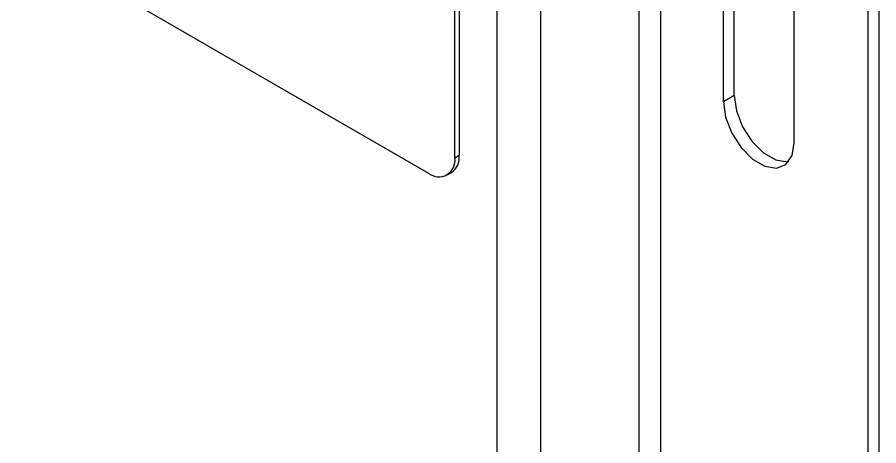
# Model space of a CAD drawing. Header units: millimetres. Extents: x 75 to 2075, y 25 to 1460.
# Drawn here: x 1835.8 to 1928.9, y 1005.5 to 1051.9 of the extents above; entities that cross this region are included whole.
import ezdxf

# ---------------------------------------------------------------- set-up
doc = ezdxf.new("R2010")
doc.units = ezdxf.units.MM
doc.header["$LTSCALE"] = 5

msp = doc.modelspace()

# ---------------------------------------------------------------- linework, layer by layer
at = {"color": 7, "linetype": 'Continuous', "lineweight": 25}
for p, q in [((1902.951, 1130.994), (1902.951, 528.307)), ((1905.308, 528.307), (1905.308, 1130.994)), ((1892.344, 522.184), (1892.344, 1124.871)), ((1887.63, 523.448), (1887.63, 1123.606)), ((1883.53, 1117.481), (1883.53, 1036.915)), ((1883.058, 1036.643), (1883.058, 1117.209)), ((1928.878, 1111.943), (1928.878, 522.865)), ((1927.7, 1111.263), (1927.7, 522.185)), ((1791.606, 1086.172), (1880.23, 1035.01)), ((1912.084, 1042.706), (1912.084, 1057.948)), ((1913.263, 1043.386), (1913.263, 1058.629)), ((1919.745, 1038.284), (1919.745, 1053.526)), ((1913.263, 1043.386), (1912.084, 1042.706)), ((1883.53, 1036.915), (1883.058, 1036.643)), ((1882.23, 1034.812), (1882.701, 1035.084))]:
    msp.add_line(p, q, dxfattribs=at)
at = {"color": 7, "linetype": 'Continuous', "lineweight": 25, "flags": 128}
for points in [[(1913.263, 1043.386), (1913.494, 1041.74), (1914.159, 1040.026), (1915.178, 1038.45), (1916.428, 1037.203), (1917.758, 1036.435), (1919.008, 1036.239), (1919.147, 1036.256)], [(1912.084, 1042.706), (1912.315, 1041.06), (1912.981, 1039.346), (1914, 1037.77), (1915.25, 1036.523), (1916.58, 1035.755), (1917.83, 1035.559), (1918.849, 1035.958), (1919.514, 1036.904), (1919.745, 1038.284)]]:
    msp.add_lwpolyline(points, dxfattribs=at)
at = {"color": 7, "linetype": 'Continuous', "lineweight": 25}
for centre, radius, start, end in [((1881.334, 1036.364), 1.747, 230.79671, 9.21404), ((1881.627, 1036.673), 1.918, 304.05635, 7.25583)]:
    msp.add_arc(centre, radius, start, end, dxfattribs=at)

doc.saveas('drawing.dxf')
